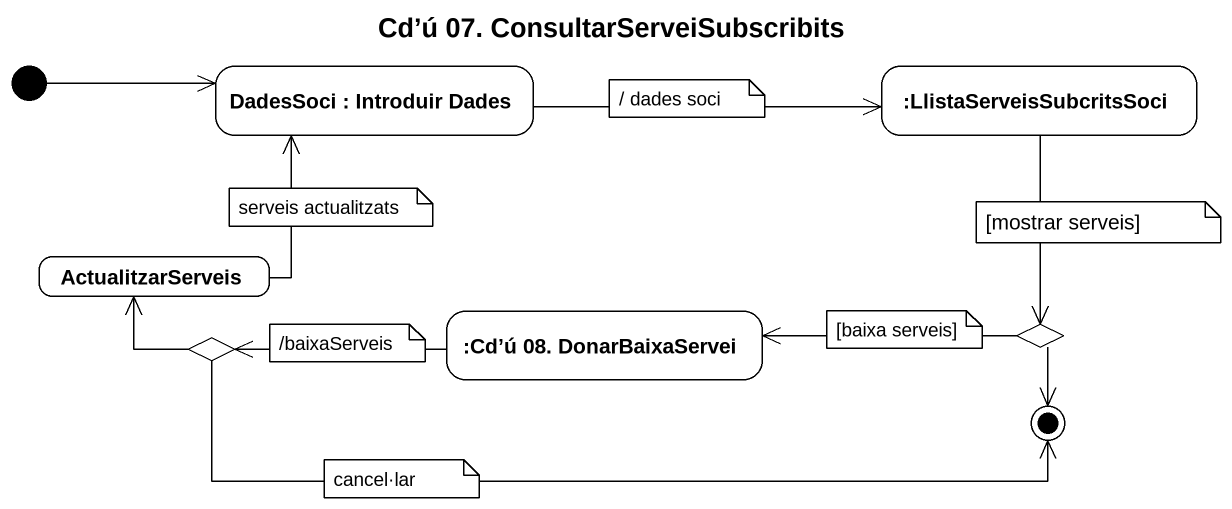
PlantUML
@startuml
title Cd’ú 07. ConsultarServeiSubscribits
hide empty description
state "DadesSoci : Introduir Dades" as DadesSoci
state ":LlistaServeisSubcritsSoci" as LlistaServeisSubcritsSoci
state ActualitzarServeis
state choice1 <<choice>>
state ":Cd’ú 08. DonarBaixaServei" as Cd_ú_08_DonarBaixaServei
state choice2 <<choice>>
[*] -right-> DadesSoci
DadesSoci -right-> LlistaServeisSubcritsSoci
LlistaServeisSubcritsSoci --> choice2
ActualitzarServeis -up-> DadesSoci
choice1 -up-> ActualitzarServeis
Cd_ú_08_DonarBaixaServei -left-> choice1
choice2 -left-> Cd_ú_08_DonarBaixaServei
choice1 -right-> [*]
choice2 --> [*]
note as N1
  / dades soci
end note
note as N2
  serveis actualitzats
end note
note as N3
  [mostrar serveis]
end note
note as N4
  /baixaServeis
end note
note as N5
  [baixa serveis]
end note
note as N6
  cancel·lar
end note
@enduml
